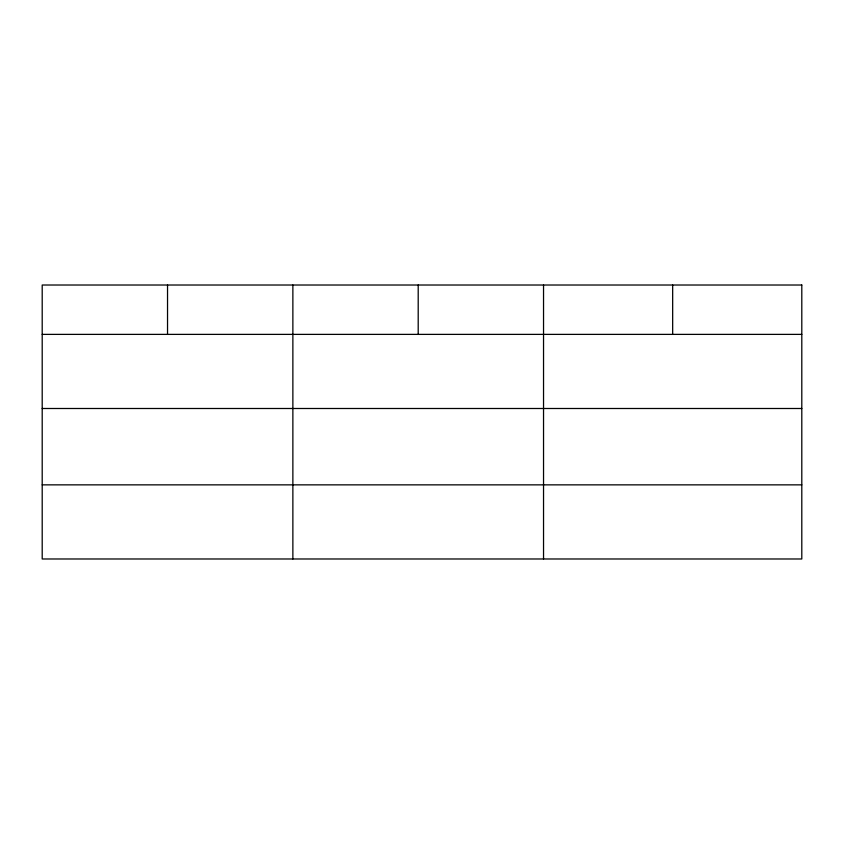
<?xml version="1.0" encoding="UTF-8"?>
<svg xmlns="http://www.w3.org/2000/svg" width="844" height="844" viewBox="0 0 844 844"><rect width="100%" height="100%" fill="white"/><g stroke="black" fill="none" stroke-linecap="round" stroke-linejoin="round"><path stroke-width="1.27" d="M42.2 334.382L801.8 334.382M42.2 408.496L801.8 408.496M42.2 484.857L801.8 484.857M672.668 285.019L672.668 334.382M543.536 285.019L543.536 558.981M418.202 285.019L418.202 334.382M292.868 285.019L292.868 558.981M167.534 285.019L167.534 334.382M801.8 285.019L42.2 285.019L42.2 558.981L801.8 558.981L801.8 285.019"/></g></svg>
